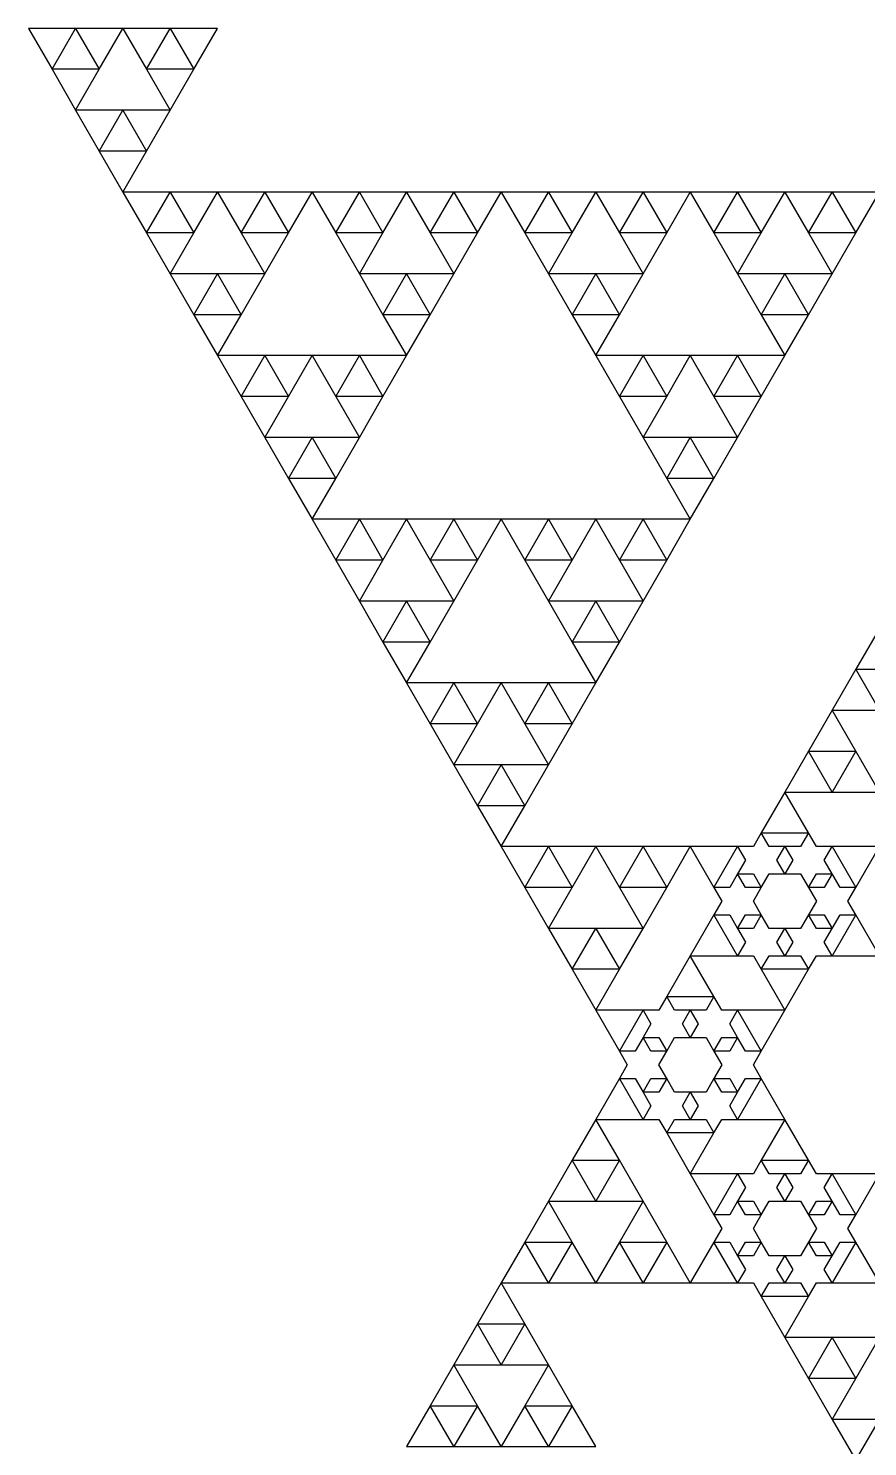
# Model space of a CAD drawing. Header units: metres. Extents: x -50 to 50, y -58 to 58.
# Drawn here: x -38.28 to -31.35, y -3.16 to 8.57 of the extents above; entities that cross this region are included whole.
import ezdxf

# ---------------------------------------------------------------- set-up
doc = ezdxf.new("R2010")
doc.units = ezdxf.units.M

msp = doc.modelspace()

# ---------------------------------------------------------------- linework, layer by layer
for p, q in [((-37.8906, 8.57004), (-38.2812, 8.57004)), ((-38.2812, 8.57004), (-38.0859, 8.23175)), ((-38.0859, 8.23175), (-37.8906, 8.57004)), ((-37.5, 8.57004), (-37.8906, 8.57004)), ((-37.8906, 8.57004), (-37.6953, 8.23175)), ((-37.6953, 8.23175), (-37.5, 8.57004)), ((-37.1094, 8.57004), (-37.5, 8.57004)), ((-37.5, 8.57004), (-37.3047, 8.23175)), ((-37.3047, 8.23175), (-37.1094, 8.57004)), ((-36.7188, 8.57004), (-37.1094, 8.57004)), ((-37.1094, 8.57004), (-36.9141, 8.23175)), ((-36.9141, 8.23175), (-36.7188, 8.57004)), ((-37.6953, 8.23175), (-38.0859, 8.23175)), ((-38.0859, 8.23175), (-37.8906, 7.89346)), ((-37.8906, 7.89346), (-37.6953, 8.23175)), ((-36.9141, 8.23175), (-37.3047, 8.23175)), ((-37.3047, 8.23175), (-37.1094, 7.89346)), ((-37.1094, 7.89346), (-36.9141, 8.23175)), ((-37.5, 7.89346), (-37.8906, 7.89346)), ((-37.8906, 7.89346), (-37.6953, 7.55518)), ((-37.6953, 7.55518), (-37.5, 7.89346)), ((-37.1094, 7.89346), (-37.5, 7.89346)), ((-37.5, 7.89346), (-37.3047, 7.55518)), ((-37.3047, 7.55518), (-37.1094, 7.89346)), ((-37.3047, 7.55518), (-37.6953, 7.55518)), ((-37.6953, 7.55518), (-37.5, 7.21689)), ((-37.5, 7.21689), (-37.3047, 7.55518)), ((-37.1094, 7.21687), (-37.5, 7.21687)), ((-37.5, 7.21687), (-37.3047, 6.87859)), ((-37.3047, 6.87859), (-37.1094, 7.21687)), ((-36.7188, 7.21687), (-37.1094, 7.21687)), ((-37.1094, 7.21687), (-36.9141, 6.87859)), ((-36.9141, 6.87859), (-36.7188, 7.21687)), ((-36.3281, 7.21687), (-36.7188, 7.21687)), ((-36.7188, 7.21687), (-36.5234, 6.87859)), ((-36.5234, 6.87859), (-36.3281, 7.21687)), ((-35.9375, 7.21687), (-36.3281, 7.21687)), ((-36.3281, 7.21687), (-36.1328, 6.87859)), ((-36.1328, 6.87859), (-35.9375, 7.21687)), ((-35.5469, 7.21687), (-35.9375, 7.21687)), ((-35.9375, 7.21687), (-35.7422, 6.87859)), ((-35.7422, 6.87859), (-35.5469, 7.21687)), ((-35.1562, 7.21687), (-35.5469, 7.21687)), ((-35.5469, 7.21687), (-35.3516, 6.87859)), ((-35.3516, 6.87859), (-35.1562, 7.21687)), ((-34.7656, 7.21687), (-35.1562, 7.21687)), ((-35.1562, 7.21687), (-34.9609, 6.87859)), ((-34.9609, 6.87859), (-34.7656, 7.21687)), ((-34.375, 7.21687), (-34.7656, 7.21687)), ((-34.7656, 7.21687), (-34.5703, 6.87859)), ((-34.5703, 6.87859), (-34.375, 7.21687)), ((-33.9844, 7.21687), (-34.375, 7.21687)), ((-34.375, 7.21687), (-34.1797, 6.87859)), ((-34.1797, 6.87859), (-33.9844, 7.21687)), ((-33.5938, 7.21687), (-33.9844, 7.21687)), ((-33.9844, 7.21687), (-33.7891, 6.87859)), ((-33.7891, 6.87859), (-33.5938, 7.21687)), ((-33.2031, 7.21687), (-33.5938, 7.21687)), ((-33.5938, 7.21687), (-33.3984, 6.87859)), ((-33.3984, 6.87859), (-33.2031, 7.21687)), ((-32.8125, 7.21687), (-33.2031, 7.21687)), ((-33.2031, 7.21687), (-33.0078, 6.87859)), ((-33.0078, 6.87859), (-32.8125, 7.21687)), ((-32.4219, 7.21687), (-32.8125, 7.21687)), ((-32.8125, 7.21687), (-32.6172, 6.87859)), ((-32.6172, 6.87859), (-32.4219, 7.21687)), ((-32.0312, 7.21687), (-32.4219, 7.21687)), ((-32.4219, 7.21687), (-32.2266, 6.87859)), ((-32.2266, 6.87859), (-32.0312, 7.21687)), ((-31.6406, 7.21687), (-32.0312, 7.21687)), ((-32.0312, 7.21687), (-31.8359, 6.87859)), ((-31.8359, 6.87859), (-31.6406, 7.21687)), ((-31.25, 7.21687), (-31.6406, 7.21687)), ((-31.6406, 7.21687), (-31.4453, 6.87859)), ((-31.4453, 6.87859), (-31.25, 7.21687)), ((-36.9141, 6.87859), (-37.3047, 6.87859)), ((-37.3047, 6.87859), (-37.1094, 6.5403)), ((-37.1094, 6.5403), (-36.9141, 6.87859)), ((-36.1328, 6.87859), (-36.5234, 6.87859)), ((-36.5234, 6.87859), (-36.3281, 6.5403)), ((-36.3281, 6.5403), (-36.1328, 6.87859)), ((-35.3516, 6.87859), (-35.7422, 6.87859)), ((-35.7422, 6.87859), (-35.5469, 6.5403)), ((-35.5469, 6.5403), (-35.3516, 6.87859)), ((-34.5703, 6.87859), (-34.9609, 6.87859)), ((-34.9609, 6.87859), (-34.7656, 6.5403)), ((-34.7656, 6.5403), (-34.5703, 6.87859)), ((-33.7891, 6.87859), (-34.1797, 6.87859)), ((-34.1797, 6.87859), (-33.9844, 6.5403)), ((-33.9844, 6.5403), (-33.7891, 6.87859)), ((-33.0078, 6.87859), (-33.3984, 6.87859)), ((-33.3984, 6.87859), (-33.2031, 6.5403)), ((-33.2031, 6.5403), (-33.0078, 6.87859)), ((-32.2266, 6.87859), (-32.6172, 6.87859)), ((-32.6172, 6.87859), (-32.4219, 6.5403)), ((-32.4219, 6.5403), (-32.2266, 6.87859)), ((-31.4453, 6.87859), (-31.8359, 6.87859)), ((-31.8359, 6.87859), (-31.6406, 6.5403)), ((-31.6406, 6.5403), (-31.4453, 6.87859)), ((-36.7188, 6.5403), (-37.1094, 6.5403)), ((-37.1094, 6.5403), (-36.9141, 6.20201)), ((-36.9141, 6.20201), (-36.7188, 6.5403)), ((-36.3281, 6.5403), (-36.7188, 6.5403)), ((-36.7188, 6.5403), (-36.5234, 6.20201)), ((-36.5234, 6.20201), (-36.3281, 6.5403)), ((-35.1562, 6.5403), (-35.5469, 6.5403)), ((-35.5469, 6.5403), (-35.3516, 6.20201)), ((-35.3516, 6.20201), (-35.1562, 6.5403)), ((-34.7656, 6.5403), (-35.1562, 6.5403)), ((-35.1562, 6.5403), (-34.9609, 6.20201)), ((-34.9609, 6.20201), (-34.7656, 6.5403)), ((-33.5938, 6.5403), (-33.9844, 6.5403)), ((-33.9844, 6.5403), (-33.7891, 6.20201)), ((-33.7891, 6.20201), (-33.5938, 6.5403)), ((-33.2031, 6.5403), (-33.5938, 6.5403)), ((-33.5938, 6.5403), (-33.3984, 6.20201)), ((-33.3984, 6.20201), (-33.2031, 6.5403)), ((-32.0312, 6.5403), (-32.4219, 6.5403)), ((-32.4219, 6.5403), (-32.2266, 6.20201)), ((-32.2266, 6.20201), (-32.0312, 6.5403)), ((-31.6406, 6.5403), (-32.0312, 6.5403)), ((-32.0312, 6.5403), (-31.8359, 6.20201)), ((-31.8359, 6.20201), (-31.6406, 6.5403)), ((-36.5234, 6.20201), (-36.9141, 6.20201)), ((-36.9141, 6.20201), (-36.7188, 5.86372)), ((-36.7188, 5.86372), (-36.5234, 6.20201)), ((-34.9609, 6.20201), (-35.3516, 6.20201)), ((-35.3516, 6.20201), (-35.1562, 5.86372)), ((-35.1562, 5.86372), (-34.9609, 6.20201)), ((-33.3984, 6.20201), (-33.7891, 6.20201)), ((-33.7891, 6.20201), (-33.5938, 5.86372)), ((-33.5938, 5.86372), (-33.3984, 6.20201)), ((-31.8359, 6.20201), (-32.2266, 6.20201)), ((-32.2266, 6.20201), (-32.0312, 5.86372)), ((-32.0312, 5.86372), (-31.8359, 6.20201)), ((-36.3281, 5.86371), (-36.7188, 5.86371)), ((-36.7188, 5.86371), (-36.5234, 5.52542)), ((-36.5234, 5.52542), (-36.3281, 5.86371)), ((-35.9375, 5.86371), (-36.3281, 5.86371)), ((-36.3281, 5.86371), (-36.1328, 5.52542)), ((-36.1328, 5.52542), (-35.9375, 5.86371)), ((-35.5469, 5.86371), (-35.9375, 5.86371)), ((-35.9375, 5.86371), (-35.7422, 5.52542)), ((-35.7422, 5.52542), (-35.5469, 5.86371)), ((-35.1562, 5.86371), (-35.5469, 5.86371)), ((-35.5469, 5.86371), (-35.3516, 5.52542)), ((-35.3516, 5.52542), (-35.1562, 5.86371)), ((-33.2031, 5.86371), (-33.5938, 5.86371)), ((-33.5938, 5.86371), (-33.3984, 5.52542)), ((-33.3984, 5.52542), (-33.2031, 5.86371)), ((-32.8125, 5.86371), (-33.2031, 5.86371)), ((-33.2031, 5.86371), (-33.0078, 5.52542)), ((-33.0078, 5.52542), (-32.8125, 5.86371)), ((-32.4219, 5.86371), (-32.8125, 5.86371)), ((-32.8125, 5.86371), (-32.6172, 5.52542)), ((-32.6172, 5.52542), (-32.4219, 5.86371)), ((-32.0312, 5.86371), (-32.4219, 5.86371)), ((-32.4219, 5.86371), (-32.2266, 5.52542)), ((-32.2266, 5.52542), (-32.0312, 5.86371)), ((-36.1328, 5.52542), (-36.5234, 5.52542)), ((-36.5234, 5.52542), (-36.3281, 5.18713)), ((-36.3281, 5.18713), (-36.1328, 5.52542)), ((-35.3516, 5.52542), (-35.7422, 5.52542)), ((-35.7422, 5.52542), (-35.5469, 5.18713)), ((-35.5469, 5.18713), (-35.3516, 5.52542)), ((-33.0078, 5.52542), (-33.3984, 5.52542)), ((-33.3984, 5.52542), (-33.2031, 5.18713)), ((-33.2031, 5.18713), (-33.0078, 5.52542)), ((-32.2266, 5.52542), (-32.6172, 5.52542)), ((-32.6172, 5.52542), (-32.4219, 5.18713)), ((-32.4219, 5.18713), (-32.2266, 5.52542)), ((-35.9375, 5.18713), (-36.3281, 5.18713)), ((-36.3281, 5.18713), (-36.1328, 4.84885)), ((-36.1328, 4.84885), (-35.9375, 5.18713)), ((-35.5469, 5.18713), (-35.9375, 5.18713)), ((-35.9375, 5.18713), (-35.7422, 4.84885)), ((-35.7422, 4.84885), (-35.5469, 5.18713)), ((-32.8125, 5.18713), (-33.2031, 5.18713)), ((-33.2031, 5.18713), (-33.0078, 4.84885)), ((-33.0078, 4.84885), (-32.8125, 5.18713)), ((-32.4219, 5.18713), (-32.8125, 5.18713)), ((-32.8125, 5.18713), (-32.6172, 4.84885)), ((-32.6172, 4.84885), (-32.4219, 5.18713)), ((-35.7422, 4.84885), (-36.1328, 4.84885)), ((-36.1328, 4.84885), (-35.9375, 4.51056)), ((-35.9375, 4.51056), (-35.7422, 4.84885)), ((-32.6172, 4.84885), (-33.0078, 4.84885)), ((-33.0078, 4.84885), (-32.8125, 4.51056)), ((-32.8125, 4.51056), (-32.6172, 4.84885)), ((-35.5469, 4.51054), (-35.9375, 4.51054)), ((-35.9375, 4.51054), (-35.7422, 4.17226)), ((-35.7422, 4.17226), (-35.5469, 4.51054)), ((-35.1562, 4.51054), (-35.5469, 4.51054)), ((-35.5469, 4.51054), (-35.3516, 4.17226)), ((-35.3516, 4.17226), (-35.1562, 4.51054)), ((-34.7656, 4.51054), (-35.1562, 4.51054)), ((-35.1562, 4.51054), (-34.9609, 4.17226)), ((-34.9609, 4.17226), (-34.7656, 4.51054)), ((-34.375, 4.51054), (-34.7656, 4.51054)), ((-34.7656, 4.51054), (-34.5703, 4.17226)), ((-34.5703, 4.17226), (-34.375, 4.51054)), ((-33.9844, 4.51054), (-34.375, 4.51054)), ((-34.375, 4.51054), (-34.1797, 4.17226)), ((-34.1797, 4.17226), (-33.9844, 4.51054)), ((-33.5938, 4.51054), (-33.9844, 4.51054)), ((-33.9844, 4.51054), (-33.7891, 4.17226)), ((-33.7891, 4.17226), (-33.5938, 4.51054)), ((-33.2031, 4.51054), (-33.5938, 4.51054)), ((-33.5938, 4.51054), (-33.3984, 4.17226)), ((-33.3984, 4.17226), (-33.2031, 4.51054)), ((-32.8125, 4.51054), (-33.2031, 4.51054)), ((-33.2031, 4.51054), (-33.0078, 4.17226)), ((-33.0078, 4.17226), (-32.8125, 4.51054)), ((-35.3516, 4.17226), (-35.7422, 4.17226)), ((-35.7422, 4.17226), (-35.5469, 3.83397)), ((-35.5469, 3.83397), (-35.3516, 4.17226)), ((-34.5703, 4.17226), (-34.9609, 4.17226)), ((-34.9609, 4.17226), (-34.7656, 3.83397)), ((-34.7656, 3.83397), (-34.5703, 4.17226)), ((-33.7891, 4.17226), (-34.1797, 4.17226)), ((-34.1797, 4.17226), (-33.9844, 3.83397)), ((-33.9844, 3.83397), (-33.7891, 4.17226)), ((-33.0078, 4.17226), (-33.3984, 4.17226)), ((-33.3984, 4.17226), (-33.2031, 3.83397)), ((-33.2031, 3.83397), (-33.0078, 4.17226)), ((-35.1562, 3.83397), (-35.5469, 3.83397)), ((-35.5469, 3.83397), (-35.3516, 3.49568)), ((-35.3516, 3.49568), (-35.1562, 3.83397)), ((-34.7656, 3.83397), (-35.1562, 3.83397)), ((-35.1562, 3.83397), (-34.9609, 3.49568)), ((-34.9609, 3.49568), (-34.7656, 3.83397)), ((-33.5938, 3.83397), (-33.9844, 3.83397)), ((-33.9844, 3.83397), (-33.7891, 3.49568)), ((-33.7891, 3.49568), (-33.5938, 3.83397)), ((-33.2031, 3.83397), (-33.5938, 3.83397)), ((-33.5938, 3.83397), (-33.3984, 3.49568)), ((-33.3984, 3.49568), (-33.2031, 3.83397)), ((-31.25, 3.60841), (-31.4453, 3.27013)), ((-34.9609, 3.49568), (-35.3516, 3.49568)), ((-35.3516, 3.49568), (-35.1562, 3.15739)), ((-35.1562, 3.15739), (-34.9609, 3.49568)), ((-33.3984, 3.49568), (-33.7891, 3.49568)), ((-33.7891, 3.49568), (-33.5938, 3.15739)), ((-33.5938, 3.15739), (-33.3984, 3.49568)), ((-31.4453, 3.27013), (-31.6406, 2.93184)), ((-31.4453, 3.27013), (-31.0547, 3.27013)), ((-31.25, 2.93184), (-31.4453, 3.27013)), ((-34.7656, 3.15738), (-35.1562, 3.15738)), ((-35.1562, 3.15738), (-34.9609, 2.81909)), ((-34.9609, 2.81909), (-34.7656, 3.15738)), ((-34.375, 3.15738), (-34.7656, 3.15738)), ((-34.7656, 3.15738), (-34.5703, 2.81909)), ((-34.5703, 2.81909), (-34.375, 3.15738)), ((-33.9844, 3.15738), (-34.375, 3.15738)), ((-34.375, 3.15738), (-34.1797, 2.81909)), ((-34.1797, 2.81909), (-33.9844, 3.15738)), ((-33.5938, 3.15738), (-33.9844, 3.15738)), ((-33.9844, 3.15738), (-33.7891, 2.81909)), ((-33.7891, 2.81909), (-33.5938, 3.15738)), ((-34.5703, 2.81909), (-34.9609, 2.81909)), ((-34.9609, 2.81909), (-34.7656, 2.4808)), ((-34.7656, 2.4808), (-34.5703, 2.81909)), ((-33.7891, 2.81909), (-34.1797, 2.81909)), ((-34.1797, 2.81909), (-33.9844, 2.4808)), ((-33.9844, 2.4808), (-33.7891, 2.81909)), ((-31.6406, 2.93184), (-31.8359, 2.59355)), ((-31.6406, 2.93184), (-31.25, 2.93184)), ((-31.4453, 2.59355), (-31.6406, 2.93184)), ((-31.8359, 2.59355), (-32.0312, 2.25526)), ((-31.8359, 2.59355), (-31.4453, 2.59355)), ((-31.6406, 2.25526), (-31.8359, 2.59355)), ((-31.4453, 2.59355), (-31.6406, 2.25526)), ((-31.25, 2.25526), (-31.4453, 2.59355)), ((-34.375, 2.4808), (-34.7656, 2.4808)), ((-34.7656, 2.4808), (-34.5703, 2.14252)), ((-34.5703, 2.14252), (-34.375, 2.4808)), ((-33.9844, 2.4808), (-34.375, 2.4808)), ((-34.375, 2.4808), (-34.1797, 2.14252)), ((-34.1797, 2.14252), (-33.9844, 2.4808)), ((-32.0312, 2.25525), (-32.2266, 1.91696)), ((-32.0312, 2.25526), (-31.6406, 2.25526)), ((-31.8359, 1.91696), (-32.0312, 2.25525)), ((-31.6406, 2.25526), (-31.25, 2.25526)), ((-34.1797, 2.14252), (-34.5703, 2.14252)), ((-34.5703, 2.14252), (-34.375, 1.80423)), ((-34.375, 1.80423), (-34.1797, 2.14252)), ((-32.2266, 1.91696), (-32.2917, 1.80421)), ((-32.2266, 1.91696), (-31.8359, 1.91696)), ((-32.1615, 1.80421), (-32.2266, 1.91696)), ((-31.8359, 1.91696), (-31.901, 1.80421)), ((-31.7708, 1.80421), (-31.8359, 1.91696)), ((-33.9844, 1.80421), (-34.375, 1.80421)), ((-34.375, 1.80421), (-34.1797, 1.46593)), ((-34.1797, 1.46593), (-33.9844, 1.80421)), ((-33.5938, 1.80421), (-33.9844, 1.80421)), ((-33.9844, 1.80421), (-33.7891, 1.46593)), ((-33.7891, 1.46593), (-33.5938, 1.80421)), ((-33.2031, 1.80421), (-33.5938, 1.80421)), ((-33.5938, 1.80421), (-33.3984, 1.46593)), ((-33.3984, 1.46593), (-33.2031, 1.80421)), ((-32.8125, 1.80421), (-33.2031, 1.80421)), ((-33.2031, 1.80421), (-33.0078, 1.46593)), ((-33.0078, 1.46593), (-32.8125, 1.80421)), ((-32.4219, 1.80421), (-32.8125, 1.80421)), ((-32.8125, 1.80421), (-32.6172, 1.46593)), ((-32.6172, 1.46593), (-32.4219, 1.80421)), ((-32.2917, 1.80421), (-32.4219, 1.80421)), ((-32.4219, 1.80421), (-32.3568, 1.69145)), ((-32.0312, 1.80421), (-32.1615, 1.80421)), ((-32.0964, 1.69145), (-32.0312, 1.80421)), ((-31.901, 1.80421), (-32.0312, 1.80421)), ((-32.0312, 1.80421), (-31.9661, 1.69145)), ((-31.6406, 1.80421), (-31.7708, 1.80421)), ((-31.7057, 1.69145), (-31.6406, 1.80421)), ((-31.25, 1.80421), (-31.6406, 1.80421)), ((-31.6406, 1.80421), (-31.4453, 1.46593)), ((-31.4453, 1.46593), (-31.25, 1.80421)), ((-32.3568, 1.69145), (-32.4219, 1.57867)), ((-32.0312, 1.57867), (-32.0964, 1.69145)), ((-31.9661, 1.69145), (-32.0312, 1.57867)), ((-31.6406, 1.57867), (-31.7057, 1.69145)), ((-32.4219, 1.57867), (-32.487, 1.46593)), ((-32.4219, 1.57867), (-32.2917, 1.57867)), ((-32.3568, 1.46593), (-32.4219, 1.57867)), ((-32.2917, 1.57867), (-32.2266, 1.46593)), ((-32.2266, 1.46593), (-32.1615, 1.57867)), ((-32.1615, 1.57867), (-32.0312, 1.57867)), ((-32.0312, 1.57867), (-31.901, 1.57867)), ((-31.901, 1.57867), (-31.8359, 1.46593)), ((-31.8359, 1.46593), (-31.7708, 1.57867)), ((-31.7708, 1.57867), (-31.6406, 1.57867)), ((-31.6406, 1.57867), (-31.7057, 1.46593)), ((-31.5755, 1.46593), (-31.6406, 1.57867)), ((-33.7891, 1.46593), (-34.1797, 1.46593)), ((-34.1797, 1.46593), (-33.9844, 1.12764)), ((-33.9844, 1.12764), (-33.7891, 1.46593)), ((-33.0078, 1.46593), (-33.3984, 1.46593)), ((-33.3984, 1.46593), (-33.2031, 1.12764)), ((-33.2031, 1.12764), (-33.0078, 1.46593)), ((-32.487, 1.46593), (-32.6172, 1.46593)), ((-32.6172, 1.46593), (-32.5521, 1.35316)), ((-32.2266, 1.46593), (-32.3568, 1.46593)), ((-32.2917, 1.35316), (-32.2266, 1.46593)), ((-31.7057, 1.46593), (-31.8359, 1.46593)), ((-31.8359, 1.46593), (-31.7708, 1.35316)), ((-31.4453, 1.46593), (-31.5755, 1.46593)), ((-31.5104, 1.35316), (-31.4453, 1.46593)), ((-32.5521, 1.35316), (-32.6172, 1.24039)), ((-32.2266, 1.24039), (-32.2917, 1.35316)), ((-31.7708, 1.35316), (-31.8359, 1.24039)), ((-31.4453, 1.24039), (-31.5104, 1.35316)), ((-32.6172, 1.24039), (-32.8125, 0.9021)), ((-32.6172, 1.24039), (-32.487, 1.24039)), ((-32.4219, 0.9021), (-32.6172, 1.24039)), ((-32.487, 1.24039), (-32.4219, 1.12764)), ((-32.4219, 1.12764), (-32.3568, 1.24039)), ((-32.3568, 1.24039), (-32.2266, 1.24039)), ((-32.2266, 1.24039), (-32.2917, 1.12764)), ((-32.1615, 1.12764), (-32.2266, 1.24039)), ((-31.8359, 1.24039), (-31.901, 1.12764)), ((-31.8359, 1.24039), (-31.7057, 1.24039)), ((-31.7708, 1.12764), (-31.8359, 1.24039)), ((-31.7057, 1.24039), (-31.6406, 1.12764)), ((-31.6406, 1.12764), (-31.5755, 1.24039)), ((-31.4453, 1.24039), (-31.6406, 0.9021)), ((-31.5755, 1.24039), (-31.4453, 1.24039)), ((-31.25, 0.9021), (-31.4453, 1.24039)), ((-33.5938, 1.12764), (-33.9844, 1.12764)), ((-33.9844, 1.12764), (-33.7891, 0.78935)), ((-33.7891, 0.78935), (-33.5938, 1.12764)), ((-33.2031, 1.12764), (-33.5938, 1.12764)), ((-33.5938, 1.12764), (-33.3984, 0.78935)), ((-33.3984, 0.78935), (-33.2031, 1.12764)), ((-32.2917, 1.12764), (-32.4219, 1.12764)), ((-32.4219, 1.12764), (-32.3568, 1.01488)), ((-32.0312, 1.12764), (-32.1615, 1.12764)), ((-32.0964, 1.01488), (-32.0312, 1.12764)), ((-31.901, 1.12764), (-32.0312, 1.12764)), ((-32.0312, 1.12764), (-31.9661, 1.01488)), ((-31.6406, 1.12764), (-31.7708, 1.12764)), ((-31.7057, 1.01488), (-31.6406, 1.12764)), ((-32.3568, 1.01488), (-32.4219, 0.9021)), ((-32.0312, 0.9021), (-32.0964, 1.01488)), ((-31.9661, 1.01488), (-32.0312, 0.9021)), ((-31.6406, 0.9021), (-31.7057, 1.01488)), ((-32.8125, 0.90208), (-33.0078, 0.5638)), ((-32.8125, 0.9021), (-32.4219, 0.9021)), ((-32.6172, 0.5638), (-32.8125, 0.90208)), ((-32.4219, 0.9021), (-32.2917, 0.9021)), ((-32.2917, 0.9021), (-32.2266, 0.78935)), ((-32.2266, 0.78935), (-32.1615, 0.9021)), ((-32.1615, 0.9021), (-32.0312, 0.9021)), ((-32.0312, 0.9021), (-31.901, 0.9021)), ((-31.901, 0.9021), (-31.8359, 0.78935)), ((-31.8359, 0.78935), (-31.7708, 0.9021)), ((-31.7708, 0.9021), (-31.6406, 0.9021)), ((-31.6406, 0.9021), (-31.25, 0.9021)), ((-33.3984, 0.78935), (-33.7891, 0.78935)), ((-33.7891, 0.78935), (-33.5938, 0.45106)), ((-33.5938, 0.45106), (-33.3984, 0.78935)), ((-31.8359, 0.78935), (-32.2266, 0.78935)), ((-32.2266, 0.78935), (-32.0312, 0.45106)), ((-32.0312, 0.45106), (-31.8359, 0.78935)), ((-33.0078, 0.5638), (-33.0729, 0.45105)), ((-33.0078, 0.5638), (-32.6172, 0.5638)), ((-32.9427, 0.45105), (-33.0078, 0.5638)), ((-32.6172, 0.5638), (-32.6823, 0.45105)), ((-32.5521, 0.45105), (-32.6172, 0.5638)), ((-33.2031, 0.45105), (-33.5938, 0.45105)), ((-33.5938, 0.45105), (-33.3984, 0.11276)), ((-33.3984, 0.11276), (-33.2031, 0.45105)), ((-33.0729, 0.45105), (-33.2031, 0.45105)), ((-33.2031, 0.45105), (-33.138, 0.33827)), ((-32.8125, 0.45105), (-32.9427, 0.45105)), ((-32.8776, 0.33827), (-32.8125, 0.45105)), ((-32.6823, 0.45105), (-32.8125, 0.45105)), ((-32.8125, 0.45105), (-32.7474, 0.33827)), ((-32.4219, 0.45105), (-32.5521, 0.45105)), ((-32.487, 0.33827), (-32.4219, 0.45105)), ((-32.0312, 0.45105), (-32.4219, 0.45105)), ((-32.4219, 0.45105), (-32.2266, 0.11276)), ((-32.2266, 0.11276), (-32.0312, 0.45105)), ((-33.138, 0.33827), (-33.2031, 0.22551)), ((-32.8125, 0.22551), (-32.8776, 0.33827)), ((-32.7474, 0.33827), (-32.8125, 0.22551)), ((-32.4219, 0.22551), (-32.487, 0.33827)), ((-33.2031, 0.22551), (-33.2682, 0.11276)), ((-33.2031, 0.22551), (-33.0729, 0.22551)), ((-33.138, 0.11276), (-33.2031, 0.22551)), ((-33.0729, 0.22551), (-33.0078, 0.11276)), ((-33.0078, 0.11276), (-32.9427, 0.22551)), ((-32.9427, 0.22551), (-32.8125, 0.22551)), ((-32.8125, 0.22551), (-32.6823, 0.22551)), ((-32.6823, 0.22551), (-32.6172, 0.11276)), ((-32.6172, 0.11276), (-32.5521, 0.22551)), ((-32.5521, 0.22551), (-32.4219, 0.22551)), ((-32.4219, 0.22551), (-32.487, 0.11276)), ((-32.3568, 0.11276), (-32.4219, 0.22551)), ((-33.2682, 0.11276), (-33.3984, 0.11276)), ((-33.3984, 0.11276), (-33.3333, 0)), ((-33.3333, 0), (-33.3984, -0.11276)), ((-33.0078, 0.11276), (-33.138, 0.11276)), ((-33.0729, 0), (-33.0078, 0.11276)), ((-33.0078, -0.11276), (-33.0729, 0)), ((-32.487, 0.11276), (-32.6172, 0.11276)), ((-32.6172, 0.11276), (-32.5521, 0)), ((-32.5521, 0), (-32.6172, -0.11276)), ((-32.2266, 0.11276), (-32.3568, 0.11276)), ((-32.2917, 0), (-32.2266, 0.11276)), ((-32.2266, -0.11276), (-32.2917, 0)), ((-33.3984, -0.11276), (-33.5938, -0.45105)), ((-33.3984, -0.11276), (-33.2682, -0.11276)), ((-33.2031, -0.45105), (-33.3984, -0.11276)), ((-33.2682, -0.11276), (-33.2031, -0.22551)), ((-33.2031, -0.22551), (-33.138, -0.11276)), ((-33.138, -0.11276), (-33.0078, -0.11276)), ((-33.0078, -0.11276), (-33.0729, -0.22551)), ((-32.9427, -0.22551), (-33.0078, -0.11276)), ((-32.6172, -0.11276), (-32.6823, -0.22551)), ((-32.6172, -0.11276), (-32.487, -0.11276)), ((-32.5521, -0.22551), (-32.6172, -0.11276)), ((-32.487, -0.11276), (-32.4219, -0.22551)), ((-32.4219, -0.22551), (-32.3568, -0.11276)), ((-32.2266, -0.11276), (-32.4219, -0.45105)), ((-32.3568, -0.11276), (-32.2266, -0.11276)), ((-32.0312, -0.45105), (-32.2266, -0.11276)), ((-33.0729, -0.22551), (-33.2031, -0.22551)), ((-33.2031, -0.22551), (-33.138, -0.33827)), ((-32.8125, -0.22551), (-32.9427, -0.22551)), ((-32.8776, -0.33827), (-32.8125, -0.22551)), ((-32.6823, -0.22551), (-32.8125, -0.22551)), ((-32.8125, -0.22551), (-32.7474, -0.33827)), ((-32.4219, -0.22551), (-32.5521, -0.22551)), ((-32.487, -0.33827), (-32.4219, -0.22551)), ((-33.138, -0.33827), (-33.2031, -0.45105)), ((-32.8125, -0.45105), (-32.8776, -0.33827)), ((-32.7474, -0.33827), (-32.8125, -0.45105)), ((-32.4219, -0.45105), (-32.487, -0.33827)), ((-33.5938, -0.45106), (-33.7891, -0.78935)), ((-33.5938, -0.45105), (-33.2031, -0.45105)), ((-33.3984, -0.78935), (-33.5938, -0.45106)), ((-33.2031, -0.45105), (-33.0729, -0.45105)), ((-33.0729, -0.45105), (-33.0078, -0.5638)), ((-33.0078, -0.5638), (-32.9427, -0.45105)), ((-32.9427, -0.45105), (-32.8125, -0.45105)), ((-32.8125, -0.45105), (-32.6823, -0.45105)), ((-32.6823, -0.45105), (-32.6172, -0.5638)), ((-32.6172, -0.5638), (-32.5521, -0.45105)), ((-32.5521, -0.45105), (-32.4219, -0.45105)), ((-32.4219, -0.45105), (-32.0312, -0.45105)), ((-32.0312, -0.45106), (-32.2266, -0.78935)), ((-31.8359, -0.78935), (-32.0312, -0.45106)), ((-32.6172, -0.5638), (-33.0078, -0.5638)), ((-33.0078, -0.5638), (-32.8125, -0.90208)), ((-32.8125, -0.90208), (-32.6172, -0.5638)), ((-33.7891, -0.78935), (-33.9844, -1.12764)), ((-33.7891, -0.78935), (-33.3984, -0.78935)), ((-33.5938, -1.12764), (-33.7891, -0.78935)), ((-33.3984, -0.78935), (-33.5938, -1.12764)), ((-33.2031, -1.12764), (-33.3984, -0.78935)), ((-32.2266, -0.78935), (-32.2917, -0.9021)), ((-32.2266, -0.78935), (-31.8359, -0.78935)), ((-32.1615, -0.9021), (-32.2266, -0.78935)), ((-31.8359, -0.78935), (-31.901, -0.9021)), ((-31.7708, -0.9021), (-31.8359, -0.78935)), ((-32.4219, -0.9021), (-32.8125, -0.9021)), ((-32.8125, -0.9021), (-32.6172, -1.24039)), ((-32.6172, -1.24039), (-32.4219, -0.9021)), ((-32.2917, -0.9021), (-32.4219, -0.9021)), ((-32.4219, -0.9021), (-32.3568, -1.01488)), ((-32.0312, -0.9021), (-32.1615, -0.9021)), ((-32.0964, -1.01488), (-32.0312, -0.9021)), ((-31.901, -0.9021), (-32.0312, -0.9021)), ((-32.0312, -0.9021), (-31.9661, -1.01488)), ((-31.6406, -0.9021), (-31.7708, -0.9021)), ((-31.7057, -1.01488), (-31.6406, -0.9021)), ((-31.25, -0.9021), (-31.6406, -0.9021)), ((-31.6406, -0.9021), (-31.4453, -1.24039)), ((-31.4453, -1.24039), (-31.25, -0.9021)), ((-32.3568, -1.01488), (-32.4219, -1.12764)), ((-32.0312, -1.12764), (-32.0964, -1.01488)), ((-31.9661, -1.01488), (-32.0312, -1.12764)), ((-31.6406, -1.12764), (-31.7057, -1.01488)), ((-33.9844, -1.12764), (-34.1797, -1.46593)), ((-33.9844, -1.12764), (-33.5938, -1.12764)), ((-33.7891, -1.46593), (-33.9844, -1.12764)), ((-33.5938, -1.12764), (-33.2031, -1.12764)), ((-33.2031, -1.12764), (-33.3984, -1.46593)), ((-33.0078, -1.46593), (-33.2031, -1.12764)), ((-32.4219, -1.12764), (-32.487, -1.24039)), ((-32.4219, -1.12764), (-32.2917, -1.12764)), ((-32.3568, -1.24039), (-32.4219, -1.12764)), ((-32.2917, -1.12764), (-32.2266, -1.24039)), ((-32.2266, -1.24039), (-32.1615, -1.12764)), ((-32.1615, -1.12764), (-32.0312, -1.12764)), ((-32.0312, -1.12764), (-31.901, -1.12764)), ((-31.901, -1.12764), (-31.8359, -1.24039)), ((-31.8359, -1.24039), (-31.7708, -1.12764)), ((-31.7708, -1.12764), (-31.6406, -1.12764)), ((-31.6406, -1.12764), (-31.7057, -1.24039)), ((-31.5755, -1.24039), (-31.6406, -1.12764)), ((-32.487, -1.24039), (-32.6172, -1.24039)), ((-32.6172, -1.24039), (-32.5521, -1.35316)), ((-32.2266, -1.24039), (-32.3568, -1.24039)), ((-32.2917, -1.35316), (-32.2266, -1.24039)), ((-31.7057, -1.24039), (-31.8359, -1.24039)), ((-31.8359, -1.24039), (-31.7708, -1.35316)), ((-31.4453, -1.24039), (-31.5755, -1.24039)), ((-31.5104, -1.35316), (-31.4453, -1.24039)), ((-32.5521, -1.35316), (-32.6172, -1.46593)), ((-32.2266, -1.46593), (-32.2917, -1.35316)), ((-31.7708, -1.35316), (-31.8359, -1.46593)), ((-31.4453, -1.46593), (-31.5104, -1.35316)), ((-34.1797, -1.46593), (-34.375, -1.80421)), ((-34.1797, -1.46593), (-33.7891, -1.46593)), ((-33.9844, -1.80421), (-34.1797, -1.46593)), ((-33.7891, -1.46593), (-33.9844, -1.80421)), ((-33.5938, -1.80421), (-33.7891, -1.46593)), ((-33.3984, -1.46593), (-33.5938, -1.80421)), ((-33.3984, -1.46593), (-33.0078, -1.46593)), ((-33.2031, -1.80421), (-33.3984, -1.46593)), ((-33.0078, -1.46593), (-33.2031, -1.80421)), ((-32.8125, -1.80421), (-33.0078, -1.46593)), ((-32.6172, -1.46593), (-32.8125, -1.80421)), ((-32.6172, -1.46593), (-32.487, -1.46593)), ((-32.4219, -1.80421), (-32.6172, -1.46593)), ((-32.487, -1.46593), (-32.4219, -1.57867)), ((-32.4219, -1.57867), (-32.3568, -1.46593)), ((-32.3568, -1.46593), (-32.2266, -1.46593)), ((-32.2266, -1.46593), (-32.2917, -1.57867)), ((-32.1615, -1.57867), (-32.2266, -1.46593)), ((-31.8359, -1.46593), (-31.901, -1.57867)), ((-31.8359, -1.46593), (-31.7057, -1.46593)), ((-31.7708, -1.57867), (-31.8359, -1.46593)), ((-31.7057, -1.46593), (-31.6406, -1.57867)), ((-31.6406, -1.57867), (-31.5755, -1.46593)), ((-31.4453, -1.46593), (-31.6406, -1.80421)), ((-31.5755, -1.46593), (-31.4453, -1.46593)), ((-31.25, -1.80421), (-31.4453, -1.46593)), ((-32.2917, -1.57867), (-32.4219, -1.57867)), ((-32.4219, -1.57867), (-32.3568, -1.69145)), ((-32.0312, -1.57867), (-32.1615, -1.57867)), ((-32.0964, -1.69145), (-32.0312, -1.57867)), ((-31.901, -1.57867), (-32.0312, -1.57867)), ((-32.0312, -1.57867), (-31.9661, -1.69145)), ((-31.6406, -1.57867), (-31.7708, -1.57867)), ((-31.7057, -1.69145), (-31.6406, -1.57867)), ((-32.3568, -1.69145), (-32.4219, -1.80421)), ((-32.0312, -1.80421), (-32.0964, -1.69145)), ((-31.9661, -1.69145), (-32.0312, -1.80421)), ((-31.6406, -1.80421), (-31.7057, -1.69145)), ((-34.375, -1.80423), (-34.5703, -2.14252)), ((-34.375, -1.80421), (-33.9844, -1.80421)), ((-34.1797, -2.14252), (-34.375, -1.80423)), ((-33.9844, -1.80421), (-33.5938, -1.80421)), ((-33.5938, -1.80421), (-33.2031, -1.80421)), ((-33.2031, -1.80421), (-32.8125, -1.80421)), ((-32.8125, -1.80421), (-32.4219, -1.80421)), ((-32.4219, -1.80421), (-32.2917, -1.80421)), ((-32.2917, -1.80421), (-32.2266, -1.91696)), ((-32.2266, -1.91696), (-32.1615, -1.80421)), ((-32.1615, -1.80421), (-32.0312, -1.80421)), ((-32.0312, -1.80421), (-31.901, -1.80421)), ((-31.901, -1.80421), (-31.8359, -1.91696)), ((-31.8359, -1.91696), (-31.7708, -1.80421)), ((-31.7708, -1.80421), (-31.6406, -1.80421)), ((-31.6406, -1.80421), (-31.25, -1.80421)), ((-31.8359, -1.91696), (-32.2266, -1.91696)), ((-32.2266, -1.91696), (-32.0312, -2.25525)), ((-32.0312, -2.25525), (-31.8359, -1.91696)), ((-34.5703, -2.14252), (-34.7656, -2.4808)), ((-34.5703, -2.14252), (-34.1797, -2.14252)), ((-34.375, -2.4808), (-34.5703, -2.14252)), ((-34.1797, -2.14252), (-34.375, -2.4808)), ((-33.9844, -2.4808), (-34.1797, -2.14252)), ((-31.6406, -2.25526), (-32.0312, -2.25526)), ((-32.0312, -2.25526), (-31.8359, -2.59355)), ((-31.8359, -2.59355), (-31.6406, -2.25526)), ((-31.25, -2.25526), (-31.6406, -2.25526)), ((-31.6406, -2.25526), (-31.4453, -2.59355)), ((-31.4453, -2.59355), (-31.25, -2.25526)), ((-34.7656, -2.4808), (-34.9609, -2.81909)), ((-34.7656, -2.4808), (-34.375, -2.4808)), ((-34.5703, -2.81909), (-34.7656, -2.4808)), ((-34.375, -2.4808), (-33.9844, -2.4808)), ((-33.9844, -2.4808), (-34.1797, -2.81909)), ((-33.7891, -2.81909), (-33.9844, -2.4808)), ((-31.4453, -2.59355), (-31.8359, -2.59355)), ((-31.8359, -2.59355), (-31.6406, -2.93184)), ((-31.6406, -2.93184), (-31.4453, -2.59355)), ((-34.9609, -2.81909), (-35.1562, -3.15738)), ((-34.9609, -2.81909), (-34.5703, -2.81909)), ((-34.7656, -3.15738), (-34.9609, -2.81909)), ((-34.5703, -2.81909), (-34.7656, -3.15738)), ((-34.375, -3.15738), (-34.5703, -2.81909)), ((-34.1797, -2.81909), (-34.375, -3.15738)), ((-34.1797, -2.81909), (-33.7891, -2.81909)), ((-33.9844, -3.15738), (-34.1797, -2.81909)), ((-33.7891, -2.81909), (-33.9844, -3.15738)), ((-33.5938, -3.15738), (-33.7891, -2.81909)), ((-31.25, -2.93184), (-31.6406, -2.93184)), ((-31.6406, -2.93184), (-31.4453, -3.27013)), ((-31.4453, -3.27013), (-31.25, -2.93184)), ((-35.1562, -3.15738), (-34.7656, -3.15738)), ((-34.7656, -3.15738), (-34.375, -3.15738)), ((-34.375, -3.15738), (-33.9844, -3.15738)), ((-33.9844, -3.15738), (-33.5938, -3.15738))]:
    msp.add_line(p, q)

doc.saveas('drawing.dxf')
